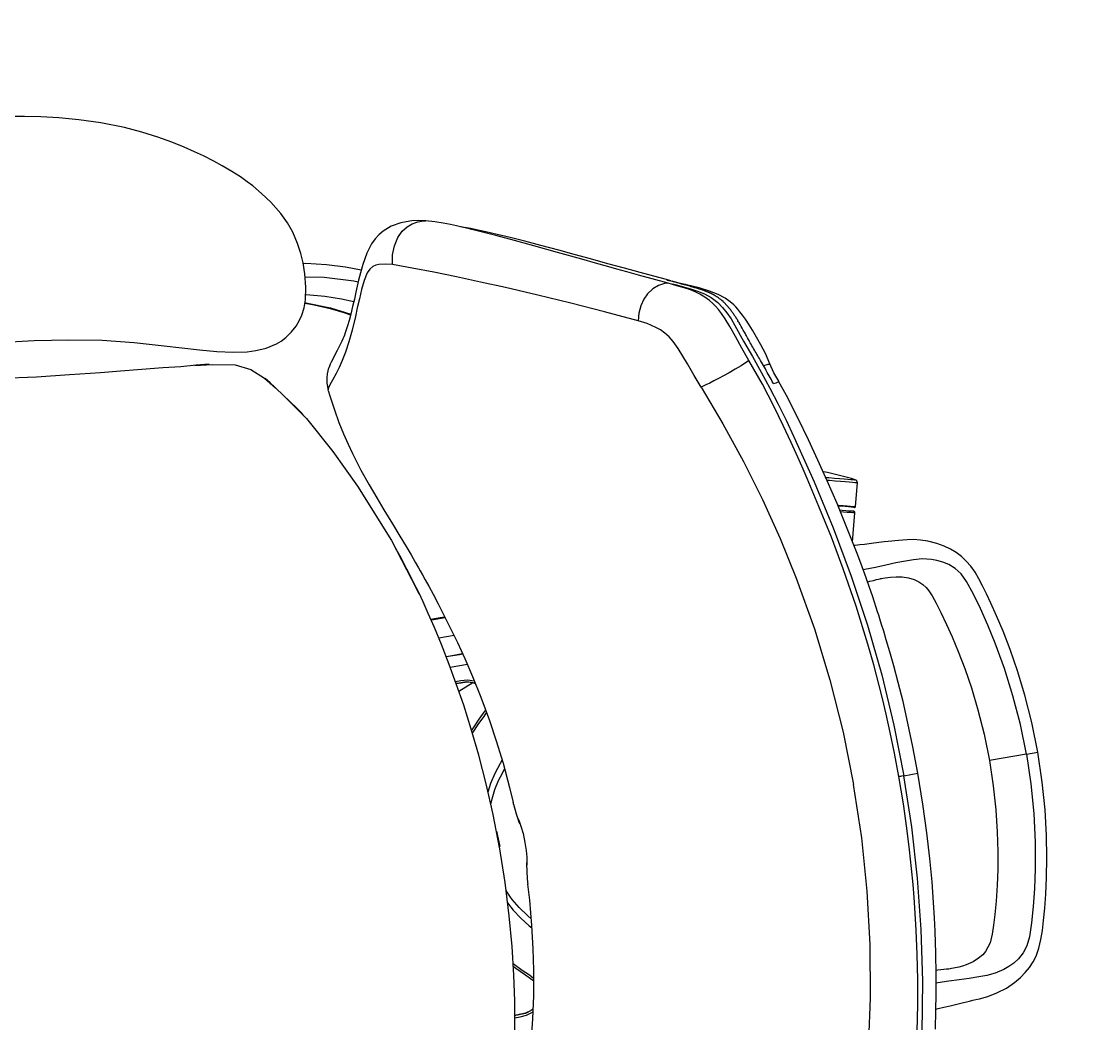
# Model space of a CAD drawing. Header units: millimetres. Extents: x -3 to 87.1, y -29 to 24.
# Drawn here: x 54.4227 to 54.8771, y -4.3255 to -3.896 of the extents above; entities that cross this region are included whole.
import ezdxf

# ---------------------------------------------------------------- set-up
doc = ezdxf.new("R2010")
doc.units = ezdxf.units.MM
doc.layers.add('AR-MOB', color=2, linetype='Continuous')
doc.layers.add('MALHA PARA NUMERAÇÃO DE SALAS', color=1, linetype='Continuous')

# ---------------------------------------------------------------- blocks, each defined once
blk = doc.blocks.new('numeracao de salas anexo2')
at = {"layer": 'MALHA PARA NUMERAÇÃO DE SALAS'}
h = blk.add_hatch(dxfattribs=at)
h.set_pattern_fill('ANSI31', color=256, scale=2.5, style=0)
h.set_pattern_definition([(45, (100.3486495061664, 6.726677707883594), (-0.2209708691207961, 0.2209708691207961), [])])
h.paths.add_polyline_path([(78.92666971454092, -20.55469536343111), (78.0003831398264, -19.71535444252737), (73.43436853010985, -24.75435340897445), (74.36065510482435, -25.5936943298782), (76.21322825425338, -27.27237617168572), (77.89025003698683, -28.79198473119549, -0.02481436682131557), (81.40399398096702, -22.79948621749284), (80.77924286396997, -22.23337720523864)])
h.paths.add_polyline_path([(79.49139841731477, -16.20830818644572), (84.05741302703129, -11.16930921999859), (82.20483987760224, -9.490627378191046), (81.27855330288766, -8.651286457287227), (76.71253869317111, -13.69028542373433)])
h.paths.add_polyline_path([(74.29523684096823, -16.35799075891222), (73.36895026625369, -15.51864983800846), (71.51637711682459, -13.83996799620087), (66.95036250710803, -18.87896696264793), (68.80293565653712, -20.55764880445554), (69.72922223125167, -21.39698972535934)])
h.paths.add_polyline_path([(73.9336789690275, -11.17226266102299), (78.49969357874406, -6.133263694575927), (76.42349952535285, -4.309150003728188), (75.3579181100576, -3.429360612171031), (71.02901863005319, -8.67242773578078), (72.01417880645819, -9.485817927975068)])
h.paths.add_polyline_path([(68.73724831710972, -11.44816915416237), (67.79466409070545, -10.66993147927781), (65.86264545229783, -9.172006384104613), (61.77900694444804, -14.60927560101913), (63.54618584959128, -15.9793978022503), (64.40834883710535, -16.69123627777208)])
h.paths.add_polyline_path([(62.8754827008437, -7.045714477663269), (61.86536301791095, -6.357382623563257), (59.80387625821896, -5.043342774732135), (56.23717163392921, -10.83286936358813), (58.12277244674674, -12.03479539846632), (59.04670876902762, -12.66439881332058)])
h.paths.add_polyline_path([(56.63395849616954, -3.200551422455653), (55.56486747131319, -2.607961106092137), (53.39134185527354, -1.488915974597155), (50.37175434440947, -7.581706079650333), (52.35983486397406, -8.6052743366891), (53.33771109624534, -9.147304877001455)])
h.paths.add_polyline_path([(50.06549446285097, 0.05478014462365977), (48.94647125298707, 0.5466195068774091), (46.67930830143221, 1.461194687493993), (44.232391156517, -4.883298711188047), (46.3061198788301, -5.719842383295344), (47.32966808459011, -6.169718035846103)])
h.paths.add_polyline_path([(43.22567625471894, 2.692732048720238), (42.06619059124548, 3.079658267366742), (39.7245761655567, 3.782023906694807), (39.72280554649976, 3.782496324276376), (37.87097417235559, -2.760463854124239), (40.01286441783942, -3.402922362722297), (41.07342282269769, -3.756836055812972)])
h.paths.add_polyline_path([(36.1723152730021, 4.691020023381935), (34.98508719175361, 4.969100502628837), (32.58596399499993, 5.453938346049654), (31.34152180940607, -1.231221590557528), (33.53342575668681, -1.674143148281569), (34.62191635895212, -1.929076569007101)])
h.paths.add_polyline_path([(28.96660144795165, 6.041900488155076), (27.75459684905384, 6.200808088871149), (25.32398954890435, 6.462769464576585), (24.69910712816963, -0.3084580430660466), (26.92233513545815, -0.5480688873436677), (28.02975177112495, -0.7019111030122929)])
h.paths.add_polyline_path([(21.66587463460254, 6.715647728090293), (20.44439559847668, 6.76250642653758), (18.00000000000004, 6.799999999999951), (18.00000000000002, -4.618527782440651e-14), (20.23583988869445, -0.03429462365630087), (21.35270801839831, -0.08572042579085348)])
h.paths.add_polyline_path([(14.25000000000004, 6.799999999999947), (10.50000000000007, 6.800000000000015), (10.50000000000006, -3.907985046680551e-14), (14.25000000000001, -4.973799150320701e-14)])
h.paths.add_polyline_path([(6.750000000000043, 6.800000000000011), (3.000000000000028, 6.800000000000008), (3.000000000000014, -1.4210854715202e-14), (6.750000000000028, -2.486899575160351e-14)])
h.paths.add_polyline_path([(10.50000000000007, 10.39999999999998), (10.50000000000007, 17.20000000000004), (6.750000000000099, 17.20000000000006), (6.750000000000071, 10.40000000000002)])
h.paths.add_polyline_path([(14.25000000000007, 10.39999999999998), (15.5000000000003, 10.39999999999998), (18.00000000000005, 10.39999999999992), (18.00000000000007, 17.19999999999999), (14.25000000000009, 17.20000000000001)])
h.paths.add_polyline_path([(26.27969207473392, 16.81876447626536), (23.52412635039691, 17.03049553997151), (22.14374475250627, 17.09405472752045), (21.83100929948685, 10.30205059714156), (23.1072111541404, 10.24328832940762), (25.65480965399921, 10.0475369686227)])
h.paths.add_polyline_path([(33.24478617580927, 8.993139844906686), (34.48922826628232, 15.67829927052352), (31.76486794858565, 16.14234054851647), (30.39616782686377, 16.33248024168156), (29.46060799087402, 9.597953430988643), (30.72600999020167, 9.422163903345453)])
h.paths.add_polyline_path([(38.23711499532658, 7.904388350298863), (40.7031871496072, 7.246417434119845), (42.55503798042162, 13.78944635755864), (39.88912438270002, 14.50066495032327), (38.54350934075809, 14.81585539677565), (36.99311469829891, 8.195777043785188)])
h.paths.add_polyline_path([(45.57696346029363, 5.702805842473666), (47.97473502521085, 4.820044133855045), (50.42165217012608, 11.16453753253711), (47.82814415092989, 12.11936142145112), (46.51735797428084, 12.55677738506516), (44.36510454225959, 6.10720928053194)])
h.paths.add_polyline_path([(54.98994700808388, 1.736678786901507), (58.00953451894797, 7.829468891954711), (55.51474331633121, 9.018581737660448), (54.24969951195584, 9.574600891224481), (51.51387313369496, 3.350102710754701), (52.68344193396651, 2.836047266893651)])
h.paths.add_polyline_path([(68.02457172115946, -6.293452092796951), (72.10821022900929, -0.8561828758823786), (69.87317510189757, 0.769421776255566), (68.73125459656241, 1.547567447459688), (64.9024806647463, -4.071116888197658), (65.95821849043355, -4.790534584216545)])
h.paths.add_polyline_path([(76.56056646297485, -24.81811413337557), (77.71100992268771, -24.95102171970062), (77.82118331661505, -23.99736464125443), (76.67073985690219, -23.86445705492938)], flags=24)
h.paths.add_polyline_path([(78.73860438717047, -13.55014089463176), (80.22207095364233, -13.72152172962984), (80.33224434756967, -12.76786465118365), (78.84877778109781, -12.59648381618556)], flags=24)
h.paths.add_polyline_path([(69.31047613104296, -18.50216658766669), (70.76064038683892, -18.66970009779747), (70.87081378076626, -17.71604301935128), (69.4206495249703, -17.54850950922049)], flags=24)
h.paths.add_polyline_path([(73.34039476880889, -8.30828395620113), (74.79055902460485, -8.475817466331913), (74.90073241853219, -7.522160387885719), (73.45056816273623, -7.354626877754935)], flags=24)
h.paths.add_polyline_path([(64.179825565492, -13.72280397600084), (65.59668751061206, -13.88649016126432), (65.7068609045394, -12.93283308281813), (64.28999895941934, -12.76914689755465)], flags=24)
h.paths.add_polyline_path([(58.32886360454864, -9.683133661147775), (59.64581861764101, -9.835277871809343), (59.75599201156835, -8.881620793363147), (58.43903699847598, -8.72947658270158)], flags=24)
h.paths.add_polyline_path([(52.43528355969979, -6.033632001425458), (53.75223857279215, -6.185776212087025), (53.86241196671949, -5.23211913364083), (52.54545695362713, -5.079974922979263)], flags=24)
h.paths.add_polyline_path([(46.22827732830778, -3.039417438517149), (47.37872078802065, -3.172325024842196), (47.48889418194799, -2.218667946396001), (46.33845072223512, -2.085760360070954)], flags=24)
h.paths.add_polyline_path([(39.69335148584618, -0.6436881774911223), (41.14351574164213, -0.8112216876219054), (41.25368913556947, 0.1424353908242893), (39.80352487977352, 0.3099689009550725)], flags=24)
h.paths.add_polyline_path([(32.84523157900482, 0.9863737562915642), (34.26209352412488, 0.8226875710280851), (34.37226691805223, 1.77634464947428), (32.95540497293216, 1.940030834737759)], flags=24)
h.paths.add_polyline_path([(26.09128830302917, 2.326125711757419), (27.54145255882513, 2.158592201626635), (27.65162595275247, 3.11224928007283), (26.20146169695651, 3.279782790203614)], flags=24)
h.paths.add_polyline_path([(19.09325329323724, 2.686027565296177), (20.5434175490332, 2.518494055165394), (20.65359094296054, 3.472151133611588), (19.20342668716458, 3.639684643742371)], flags=24)
h.paths.add_polyline_path([(11.74770718096639, 2.728903730914508), (12.89815064067926, 2.59599614458946), (13.0083240346066, 3.549653223035655), (11.85788057489373, 3.682560809360703)], flags=24)
h.paths.add_polyline_path([(4.097846782924773, 2.746216692817489), (5.548011038720732, 2.578683182686705), (5.658184432648074, 3.5323402611329), (4.208020176852116, 3.699873771263684)], flags=24)
h.paths.add_polyline_path([(7.847846782924899, 12.94621669281742), (9.298011038720858, 12.77868318268664), (9.4081844326482, 13.73234026113284), (7.958020176852241, 13.89987377126362)], flags=24)
h.paths.add_polyline_path([(15.34784678292487, 12.94621669281742), (16.79801103872083, 12.77868318268664), (16.90818443264817, 13.73234026113284), (15.45802017685221, 13.89987377126362)], flags=24)
h.paths.add_polyline_path([(23.0651212490118, 12.52594597150116), (24.54858781548366, 12.35456513650308), (24.658761209411, 13.30822221494927), (23.17529464293914, 13.47960304994736)], flags=24)
h.paths.add_polyline_path([(31.09260835969886, 11.33511293067704), (32.54277261549483, 11.16757942054626), (32.65294600942217, 12.12123649899246), (31.2027817536262, 12.28877000912324)], flags=24)
h.paths.add_polyline_path([(38.74436175848351, 9.676495438418025), (40.16122370360356, 9.512809253154545), (40.27139709753091, 10.46646633160074), (38.85453515241085, 10.63015251686422)], flags=24)
h.paths.add_polyline_path([(46.23567797313665, 7.202304458391386), (47.68584222893261, 7.034770948260602), (47.79601562285995, 7.988428026706798), (46.34585136706399, 8.15596153683758)], flags=24)
h.paths.add_polyline_path([(53.38786730468856, 4.183582111311026), (54.70482231778092, 4.031437900649459), (54.81499571170826, 4.985094979095654), (53.4980406986159, 5.137239189757221)], flags=24)
h.paths.add_polyline_path([(67.16422640995721, -3.638637872705983), (68.48118142304956, -3.79078208336755), (68.59135481697692, -2.837125004921355), (67.27439980388455, -2.684980794259788)], flags=24)
blk = doc.blocks.new('A$C009E3A51')
blk.add_blockref('numeracao de salas anexo2', (-3.156529730999863, 0.0082885020439676))
blk = doc.blocks.new('CAD-GIR-TELA')
at = {"color": 0, "linetype": 'Continuous'}
for p, q in [((0.001791701836054926, 0.4293157944562154), (0.001791701836054926, 0.4342533092258236)), ((0.001791701836054926, 0.4293157944562154), (0.001791701836054926, 0.4132562680101728)), ((0.001791522077837726, 0.375997456456389), (0.0017915220780651, 0.3821101148550952)), ((-0.1154032436404577, 0.3756254227564568), (-0.1252364881761423, 0.3782101589799822)), ((-0.1127301021231233, 0.3749121335754353), (-0.1127300341793216, 0.3749123826983123)), ((-0.1007534513430528, 0.3717639679557578), (-0.1127301021231233, 0.3749121335754353)), ((-0.1007528738202836, 0.3717640811901219), (-0.1127300341793216, 0.3749123826983123)), ((-0.1964169620066514, 0.3420543808038019), (-0.1973052612461288, 0.3417538458766103)), ((-0.2250081719705577, 0.3128778524605877), (-0.2243248003919689, 0.3145944798625351)), ((-0.2243248003919689, 0.3145944798625351), (-0.2241398140108686, 0.3150591879234526)), ((-0.224890947496533, 0.3131293777737483), (-0.2250081493173184, 0.3128778524605877)), ((0.01881182321403685, 0.2092578268939178), (0.01954467152086181, 0.209238100750099)), ((-0.0776581464103856, 0.2001176018434307), (-0.07765811243803, 0.1926032095939263)), ((-0.06958580551849991, 0.201015764170279), (-0.06697453750621207, 0.1945635488559674)), ((-0.005117125702781777, 0.1999758272718282), (0.001583335953228016, 0.2002067205316962)), ((-0.09085921655787388, 0.1966699657459685), (-0.09085921655787388, 0.1900465565022387))]:
    blk.add_line(p, q, dxfattribs=at)
at = {"color": 0, "linetype": 'Continuous', "flags": 128}
for points in [[(0.001791701835827553, 0.4342966569070086), (-0.01117044715874727, 0.4339364679544815), (-0.02315869779476998, 0.4330111736940125), (-0.03398018941538794, 0.4317192132375567), (-0.04353123091436828, 0.430217625705609), (-0.05178107311871827, 0.4286276668685787), (-0.05876392394679897, 0.4270430528813449), (-0.06460137604585725, 0.4255471725577991), (-0.06888151879297766, 0.4243584403079694), (-0.07248001686298267, 0.4233051412579698), (-0.07570661143813595, 0.4222916568696746), (-0.07878134190059427, 0.4211668817001737), (-0.08160779698960141, 0.4198552630437007), (-0.08414330279788373, 0.4183375503616844), (-0.08639482914509244, 0.4166346701049406), (-0.0884507756588846, 0.4146975673847919), (-0.09031896144279017, 0.4125324476526657), (-0.09206111846151543, 0.410102893426938), (-0.09374199646913439, 0.407253813290481), (-0.09542636788864911, 0.4035329780467691), (-0.09640920429342259, 0.4005704329401851), (-0.09711525187708503, 0.3976280896008575), (-0.09755845029803822, 0.3949361844565829), (-0.0979230442210337, 0.3913211592407606), (-0.09802883727775225, 0.3897287091635917), (-0.09810785509057496, 0.3883622830717286), (-0.0982026243771088, 0.3867902612155376), (-0.09830443142959666, 0.3851560940643139), (-0.09844252009293086, 0.3827558459611282), (-0.09861396314431659, 0.3795859838555771), (-0.0987839510851245, 0.376602648170774), (-0.09891082914805338, 0.3745541187968229), (-0.09903460446162171, 0.3725824783368807), (-0.09906348593517578, 0.372101260085401)], [(0.1026444351657574, 0.3721292526365687), (0.1025855624795895, 0.3731032168070669), (0.1024286479280363, 0.3756023221021678), (0.1022669546989619, 0.3783205438535333), (0.1021048991124189, 0.3813069822722355), (0.1019742558780763, 0.3836762030337013), (0.1018607229796089, 0.3856041560775338), (0.1017761791370049, 0.3869420460669062), (0.1016912615884848, 0.3883622830726381), (0.1016122437911235, 0.3897287091635917), (0.1015064450671161, 0.3913211592407606), (0.1011418511441207, 0.3949361844565829), (0.1003847273409519, 0.3990667618327279), (0.09900977440179304, 0.4035329780467691), (0.0973253973154442, 0.4072538132900263), (0.09564451930759788, 0.410102893426938), (0.09390236794047269, 0.4125324476531205), (0.09203418215679449, 0.4146975673843372), (0.08997823565846375, 0.4166346701049406), (0.0877267036437388, 0.4183375503616844), (0.08464902898867877, 0.4201346903259946), (0.08115924553089826, 0.4216351001746261), (0.07736645854492963, 0.4229083989353057), (0.07323654928904944, 0.4241365381835749), (0.06818478255922855, 0.4255471725577991), (0.06234732763437023, 0.4270430528817997), (0.05536447679082812, 0.4286276668681239), (0.04711463460193954, 0.4302176257060637), (0.03756359166686707, 0.4317192132380114), (0.02674210077225325, 0.4330111736940125), (0.01475385154049036, 0.4339364679544815), (0.001791700430885612, 0.4342966569065538)], [(0.001791701836054926, 0.4293157944562154), (-0.01110542136689219, 0.4289560131519465), (-0.0237780846834994, 0.4279496854314857), (-0.03594583955668895, 0.4264062902589103), (-0.04732823602557801, 0.4244352159876144), (-0.05553947806583892, 0.4226585495503059), (-0.06301005269415327, 0.4207639339092566), (-0.06971529372299301, 0.4188574055606296), (-0.07554551838506995, 0.4169279124766945), (-0.07911330049773824, 0.415174799632041), (-0.08186795673373126, 0.413075629990999), (-0.08393746921410639, 0.4107567324144838), (-0.08545920187248157, 0.4083540383621767), (-0.08657049033740805, 0.4060036604746529), (-0.08738699072364398, 0.4038043880300393), (-0.08833769571424455, 0.3998074320693377), (-0.08865971762838853, 0.3961640972361238), (-0.08868587572601427, 0.3926585056942713), (-0.08859195007016751, 0.3884400099664163), (-0.08842700123341274, 0.3841152512577537), (-0.08824606878511077, 0.3796019278424865), (-0.08808455675011828, 0.3748980693485464), (-0.08806729354000709, 0.3741758796286376)], [(0.001791700430658238, 0.4293157944562154), (0.01468882434392071, 0.4289560131514918), (0.02736148695021257, 0.427949685431031), (0.03952924182362949, 0.4264062902589103), (0.05091163971314927, 0.4244352159880691), (0.05912287891169399, 0.4226585495503059), (0.06659345354069046, 0.4207639339092566), (0.07329870023636431, 0.4188574055606296), (0.07912891923137977, 0.4169279124771492), (0.08269670701088216, 0.415174799632041), (0.08545135757958633, 0.413075629990999), (0.08752087006018883, 0.4107567324140291), (0.08904260271856401, 0.4083540383621767), (0.09015389118371786, 0.4060036604746529), (0.09097039723656053, 0.4038043880300393), (0.09192110221192706, 0.3998074320693377), (0.09224311847469835, 0.396164097235669), (0.09226927657186934, 0.3926585056942713), (0.09217535656785003, 0.3884400099664163), (0.09201040207904043, 0.3841152512577537), (0.09182946963142058, 0.3796019278429412), (0.09166795759574597, 0.3748980693485464), (0.09165065476236123, 0.3741739545621385)], [(-0.08272965060382376, 0.3750879023355083), (-0.08280583745749936, 0.3761896900859938), (-0.08291036790092221, 0.3776685619886848), (-0.08301438876537759, 0.3790535365255892), (-0.08308976596003959, 0.3799258351837125), (-0.08313337976483126, 0.3806071684616654), (-0.08314530377583651, 0.3809984300614815), (-0.08314946529162626, 0.381302045069333), (-0.08315041649007071, 0.3819098186359042), (-0.0831415499076229, 0.3827854238593318), (-0.08304917562668379, 0.3850899627959734), (-0.08277020131367863, 0.3875878677699802), (-0.08222730772149589, 0.3901240926397804), (-0.08137812670383937, 0.3926414293296148), (-0.08027982103089926, 0.3949174774702442), (-0.07896777207292871, 0.3967787104029412), (-0.07757208516500214, 0.3981865817781909), (-0.07595933707239055, 0.3993943380960445), (-0.07432600790048127, 0.4003309562071991), (-0.07193972210848187, 0.4013722066765695), (-0.06861733342134357, 0.4025043196916158), (-0.06427575313728084, 0.4037980466737281), (-0.05884321918688329, 0.4053110486524929), (-0.05321380599048098, 0.4067412506460641), (-0.04659683435215811, 0.4082215493399417), (-0.03893359861899626, 0.4096693259421045), (-0.03021065453663141, 0.4110050870485793), (-0.02045527418817983, 0.4121296810399144), (-0.009743225801230437, 0.412919270293969), (0.001791701836054926, 0.4132214811493213)], [(0.001791700430658238, 0.4132214811493213), (0.0127722545864799, 0.4129470363759538), (0.0230149609703858, 0.4122252996103271), (0.03240119660767959, 0.4111889863434044), (0.04086055830498481, 0.4099473943470002), (0.04836339456824135, 0.4085890761525661), (0.05491392353883384, 0.4071848737003165), (0.06157615093820823, 0.4055359402609611), (0.06704597714974625, 0.4040310914697329), (0.07145521742359051, 0.402733152014207), (0.07526911205445685, 0.4014668740483103), (0.07868838757667618, 0.399912290897646), (0.08197866182058533, 0.3974094487361981), (0.08320783153044431, 0.3959340872456778), (0.08438731221826856, 0.3939364698671852), (0.0854554454999743, 0.3912992815762664), (0.08625598492835707, 0.3881632551328948), (0.08650492838933133, 0.3864825243158521), (0.08664210549272866, 0.3849495470858528), (0.08672792893435144, 0.3825185434011473), (0.08673383998961981, 0.3816878259299301), (0.08673015973249676, 0.381098261104853), (0.08671481592114105, 0.3805726533760208), (0.08668232780200924, 0.3801466955119395), (0.08663287655303975, 0.3795975341904523), (0.08654324830126825, 0.3783929938254005), (0.08645094761550354, 0.3770848176222898), (0.08636005108314748, 0.375770368006215), (0.08631312506076938, 0.3750868605397955)], [(0.0017915220780651, 0.3821131496456474), (-0.009678301941221434, 0.3819841936738158), (-0.02012150130417467, 0.3816419416880308), (-0.02953577160246823, 0.3811493090038311), (-0.03792163728553533, 0.3805630960509916), (-0.04527850914087139, 0.3799348489724252), (-0.05160732848412408, 0.3793093649092043), (-0.05691024685165758, 0.3787248052312862), (-0.06071089540660068, 0.3782719192499826), (-0.06373011353184665, 0.3778919815003974), (-0.06623822128221946, 0.3775627519462432), (-0.06777632256148536, 0.3773547555083496), (-0.06935032610840608, 0.3771371111483859), (-0.07132261201968504, 0.3768575479934952), (-0.07369274435654916, 0.3765115365035854), (-0.07646015124873884, 0.3760936638677777), (-0.08023061891981342, 0.3755004754111724), (-0.08454989688948444, 0.3747873674083166), (-0.08941555051319483, 0.3739414986234806), (-0.09469449627499671, 0.3729732869674081), (-0.1067777950618165, 0.3705615564886102), (-0.118019573410038, 0.368081158179848), (-0.1283622212461069, 0.3656328516767644), (-0.1378260931815021, 0.3632577651665088), (-0.1470587548049025, 0.3607984518639569), (-0.1568713559538537, 0.3580369277219688), (-0.1673986278144639, 0.3548011155262429), (-0.1740321379331817, 0.3525550076401487)], [(0.1110166541980107, 0.3704229072886847), (0.1032820357527271, 0.3720073400963884), (0.09634817188521083, 0.373333204159735), (0.09021497201456441, 0.3744309153235008), (0.08488841512507861, 0.3753263599264756), (0.08209777737351942, 0.3757738330973552), (0.07876068467498953, 0.3762891814249087), (0.07463783018579306, 0.3768959584872391), (0.06972680755097826, 0.3775753440613698), (0.06402383464273953, 0.3783049622388717), (0.05752567281001575, 0.3790586096165498), (0.04867535526045685, 0.3799519253370818), (0.03867526514227393, 0.3807763014519878), (0.02752663111073161, 0.3814629795970177), (0.01523121683499085, 0.3819360899683488), (0.0017915220780651, 0.3821131496456474)], [(-0.1299292379706003, 0.3652998626025692), (-0.1296066328666257, 0.3665271638865306), (-0.1289824284024235, 0.3689018653876701), (-0.1284218073276406, 0.3710346442067021), (-0.1279315866356683, 0.372899591368423), (-0.1275177113082009, 0.3744741044793045), (-0.1271852091597339, 0.3757390688892883), (-0.1269381114866519, 0.3766790841473266), (-0.1267794190757741, 0.3772827811276329), (-0.1267110683277224, 0.3775428446228943), (-0.1267082147157907, 0.3775536928656038)], [(-0.1252364881761423, 0.3782101589799822), (-0.1252478799699475, 0.378166811299252), (-0.1253388331122096, 0.3778207997938807), (-0.1255196862819048, 0.3771327854401534), (-0.1257882992933901, 0.3761108761045762), (-0.1261415467288316, 0.3747670524226123), (-0.1265752614201574, 0.3731170318965269), (-0.1270843703080118, 0.371180200951585), (-0.1276629170147316, 0.3689792525628945), (-0.1283040959274331, 0.3665400051240795), (-0.1285341851958037, 0.3656646716913201)], [(-0.2230371203374943, 0.3149997377299769), (-0.2222625918004724, 0.3166616030039222), (-0.2209349385591395, 0.3194749224276165), (-0.2195684218861516, 0.322279318674191), (-0.2180971822724587, 0.3250891050624887), (-0.2164507400725597, 0.3277788360187515), (-0.2143613995469877, 0.3303761870106428), (-0.2117154692421082, 0.3327701617017738), (-0.209369779435292, 0.3343835835503342), (-0.2067169642232329, 0.3358361841219448), (-0.2038163945521774, 0.337127601042539), (-0.2007795536858339, 0.3382759751111735), (-0.1935930207939691, 0.3407187329312364), (-0.1863543982231022, 0.343322719707885), (-0.1791210525434508, 0.3459151108586411), (-0.1717943304263372, 0.3483622850003485), (-0.1644168208515566, 0.3506534844391354), (-0.1569600443415311, 0.3528137802018136), (-0.1494419491816643, 0.3548670203103939), (-0.1288834466420212, 0.359998104933311), (-0.1080827496291477, 0.3646012491290094), (-0.08633711715674508, 0.368643726958453), (-0.06444076991874681, 0.3718410833553207), (-0.04242873259477165, 0.3741453278785229), (-0.02033845065966489, 0.3755344922515178), (0.001791522077837726, 0.375997456456389)], [(0.001793067785456515, 0.3738249309349158), (-0.008440534938017663, 0.3737308297527306), (-0.0175429400972007, 0.373479712102835), (-0.02551266534260321, 0.3731309375830278), (-0.03235018520035737, 0.372734421729092), (-0.03805730263820806, 0.3723341916461322), (-0.0426912023992827, 0.3719629959109625), (-0.04721888162907817, 0.3715604331137001), (-0.05179856563950125, 0.3711132543558051), (-0.05642964292019315, 0.3706202593152739), (-0.07326366677239093, 0.3684852157261957), (-0.09008352165596989, 0.3658244285365981), (-0.1042830947374114, 0.3631783396899664), (-0.1182023629644391, 0.3602526197460065), (-0.1308435141288555, 0.3573433420328911), (-0.1351482635989214, 0.3563067343375224), (-0.1405913542050712, 0.3549627747679551), (-0.1472114908547155, 0.3532699727493309), (-0.1549940544807669, 0.3511780050816924), (-0.1639153329194869, 0.3486153050475878), (-0.1739364061288597, 0.3454604810203818), (-0.1850353850800275, 0.3415523946114263)], [(-0.1173137126718302, 0.3683574147844411), (-0.1172511370909888, 0.3685954420589042), (-0.1167420282035891, 0.3705322730197622), (-0.116308302193147, 0.3721822935458476), (-0.1159550660763671, 0.3735261172273567), (-0.1156864417459929, 0.3745480265633887), (-0.115505599895414, 0.3752360409166613), (-0.1154146467531518, 0.3755820750602652), (-0.1154032436404577, 0.3756254227564568)], [(-0.1151280288470389, 0.3751539203694847), (-0.115154232219993, 0.3750542252137166), (-0.1152703243169526, 0.3746125725006095), (-0.1154777998572172, 0.3738232549912937), (-0.1157741676004207, 0.372695807403943), (-0.1161558039314059, 0.371243931562276), (-0.116618077362773, 0.3694852700355113), (-0.1168898723713028, 0.3684512894824366)], [(-0.1151264321815688, 0.3688327672721243), (-0.1148993210786102, 0.3696967995083469), (-0.1144824902382879, 0.3712825458874249), (-0.11414790449885, 0.3725554143320551), (-0.1138996291422245, 0.3734999138391686), (-0.113740698927586, 0.3741045393808236), (-0.113673038936895, 0.3743619530955584)], [(-0.1127301021231233, 0.3749121335754353), (-0.1127995173051204, 0.3746480614381653), (-0.1129625693959042, 0.3740277636848077), (-0.1132172653874477, 0.3730587820241453), (-0.1135605251968173, 0.3717529385344278), (-0.1139881589888319, 0.3701260639377324), (-0.1142945823021364, 0.3689603417446961)], [(-0.1127301021231233, 0.3749121335754353), (-0.112879554275878, 0.3749360948318099), (-0.1130307955754688, 0.374930432898509), (-0.113178028248285, 0.3748953742770027), (-0.1133155790280398, 0.3748323004365375), (-0.1134381823405874, 0.374743589411537), (-0.1135411047841899, 0.374632661002579), (-0.1136204170254587, 0.3745037956118722), (-0.113673038936895, 0.3743619530955584)], [(0.001791522077837726, 0.375997456456389), (0.001791240388683946, 0.3749341018365158), (0.001790936062207038, 0.3745470527114776), (0.001790573704965936, 0.3742454533507953), (0.001790188694940298, 0.3740210373189257), (0.001789820670865083, 0.3738656061832444), (0.001789655057791606, 0.3738237532515996)], [(0.1886184292359303, 0.3415523946114263), (0.1789810193238281, 0.3449714493158353), (0.1703459511436449, 0.3477503442504712), (0.1627264509277211, 0.3500099275215689), (0.1561483030970976, 0.351843462331999), (0.1506331815010071, 0.3533115086147518), (0.1461412488240512, 0.3544666317025076), (0.1417420131617746, 0.355567966498711), (0.1372808700384667, 0.3566582265816578), (0.1327587819557721, 0.3577389293404849), (0.1162225554942324, 0.3614590851461799), (0.09952847458612268, 0.3647752513793421), (0.08885501184840905, 0.3666384773064237), (0.07814780406056343, 0.3682978513406852), (0.0678511366991188, 0.3696924964524442), (0.05830184331898636, 0.3708070122211211), (0.05389203685604116, 0.3712629556303), (0.04830131158064432, 0.3717874762578504), (0.04147593017341933, 0.3723464214044725), (0.03341339007761235, 0.372890917298264), (0.02411159354051051, 0.3733631444142702), (0.01356960635052928, 0.3736989644471578), (0.001789976370218938, 0.3738249309353705)], [(0.2266197681494759, 0.3149995112453325), (0.2258456246224796, 0.316661603004377), (0.2216802150944659, 0.3250891050624887), (0.2200337955475788, 0.327778836017842), (0.2179444550222343, 0.330376187010188), (0.2152985020641154, 0.3327701617017738), (0.2129528122570719, 0.3343835835503342), (0.2103000196982521, 0.3358361841214901), (0.2073994386928462, 0.337127601042539), (0.2043625865078411, 0.3382759751111735), (0.1979578860573383, 0.3404518751258365), (0.1914487117892349, 0.3427652013829174), (0.1785389362946717, 0.3473289838707387), (0.1654042125660453, 0.3514218981204067), (0.1475934643694927, 0.356282501305941), (0.1296432176898179, 0.3606596214854108), (0.1116657937855052, 0.3646012491285546), (0.08992015563057976, 0.368643726958453), (0.06802381405918823, 0.3718410833557755), (0.04601177673589518, 0.3741453278789777), (0.02392149444563074, 0.3755344922519726), (0.001791522077837726, 0.375997456456389)], [(-0.1819499309438015, 0.3501411482639014), (-0.1866185835942815, 0.3491311516204405), (-0.1907072853703085, 0.3478029322059228), (-0.1943012029273632, 0.3465375827854587), (-0.1974262452399671, 0.3453613747064992), (-0.2000695823896876, 0.3442893686706157), (-0.2026862745162816, 0.3431365782967077), (-0.2045784328900027, 0.3422259370895517), (-0.206131906300925, 0.3414183882014186), (-0.2074572041592546, 0.3406645596451199), (-0.2085603734242341, 0.3399743484646933), (-0.2095778891077771, 0.3392757349906788), (-0.2111211484077558, 0.3380696546014406), (-0.2130748292322551, 0.3361989096192701), (-0.2151491996382902, 0.3335727280959873), (-0.2171696458954102, 0.33016033182912), (-0.2192855748187412, 0.3259928840161592), (-0.2216048574057368, 0.3208976959781467)], [(-0.1817841271567886, 0.3473010819011506), (-0.1818852491185226, 0.348543421263912), (-0.1819431026619895, 0.349331108120623), (-0.1819683435173829, 0.3497894522038223), (-0.1819713556699298, 0.3500407963224461), (-0.1819417664530647, 0.3500625834053608)], [(-0.1740446281326058, 0.3525985138621763), (-0.1779689416082419, 0.351163352012918), (-0.1819499422629178, 0.3501411709171407)], [(-0.177292613477448, 0.3194041710371494), (-0.1601585218120363, 0.3258944344725023), (-0.1428227071214678, 0.3317754069530565), (-0.1252393644410859, 0.3369029358882472), (-0.1074780504923183, 0.3414216721134835), (-0.08955182169324871, 0.3453024227424066), (-0.06693295068293992, 0.3491766508368528), (-0.04412830911155652, 0.3519391261920646), (-0.02119832457606208, 0.3535873802088645), (0.0017915220780651, 0.3541324423067636)], [(-0.1734273651852618, 0.3501818235272367), (-0.1744238411527022, 0.3498504197996226), (-0.1754193319495698, 0.3495158453788463)], [(-0.1734273651852618, 0.3501818235272367), (-0.1735405810168231, 0.3513684722011021), (-0.1736705561477265, 0.3520411993531525), (-0.1738024110372862, 0.3524080014367428), (-0.1739416603829795, 0.3525883223896926), (-0.1740386944397869, 0.3525745525907951)], [(0.1808756576178894, 0.3194041710376041), (0.1637415659529324, 0.3258944344720476), (0.1464057512621366, 0.3317754069530565), (0.1288224085815273, 0.3369029358882472), (0.1110610889811596, 0.3414216721139383), (0.09313487150120636, 0.3453024227424066), (0.07051599482406345, 0.3491766508368528), (0.04771135042642527, 0.3519391261925193), (0.02478136800687025, 0.3535873802088645), (0.0017915220780651, 0.3541324423067636)], [(-0.1863028067725736, 0.3456509934312635), (-0.1869871635226446, 0.3453977921899423), (-0.1876564369019889, 0.3451508190705681)], [(-0.1849631276209038, 0.3461460041194186), (-0.1856332276454395, 0.3458987139338205), (-0.1863028067725736, 0.3456509934312635)], [(-0.1833765545961796, 0.3467264872110718), (-0.1841717038821571, 0.3464365061140597), (-0.1849631276209038, 0.3461460041194186)], [(-0.1817841271567886, 0.3473010819011506), (-0.1825815298941507, 0.3470144073698975), (-0.1833765545961796, 0.3467264872110718)], [(-0.1801934096176865, 0.3478665042762259), (-0.1809892836336076, 0.3475846537130565), (-0.1817841271567886, 0.3473010819011506)], [(-0.1786076972255159, 0.3484221202043045), (-0.1794003779102695, 0.3481453200643045), (-0.1801934096176865, 0.3478665042762259)], [(-0.1754193319495698, 0.3495158453788463), (-0.1770146809446942, 0.3489726177499506), (-0.1786077085446323, 0.3484221428575438)], [(-0.1850353737609112, 0.3415523946109715), (-0.1906976261302589, 0.3394866529843057), (-0.1960785035128083, 0.3376455311909012), (-0.2006678099503461, 0.3360761364615428), (-0.2042902409561975, 0.3346753991163496), (-0.2068870937189331, 0.3334843114994328), (-0.2087750735906866, 0.3324710309429975), (-0.2103828335225444, 0.3314824137187316), (-0.2117380716360913, 0.3305378236150318), (-0.2132006824856489, 0.3293785560126707), (-0.2149570792435043, 0.327737571913076), (-0.2166637190041456, 0.3257895982965238), (-0.2179765606510955, 0.3239701503516699), (-0.2191199748631334, 0.3221173423507935), (-0.2204314802854697, 0.3197095525702025), (-0.2219095142093011, 0.3167298178645979), (-0.2235668499588428, 0.313223773368918)], [(-0.1990617146284421, 0.3411548822527948), (-0.1999324845644423, 0.3408516749082082), (-0.2007951692723964, 0.3405443683241174)], [(-0.1973052612461288, 0.3417538458766103), (-0.1981869587027631, 0.3414546018680085), (-0.1990617146284421, 0.3411548822527948)], [(-0.1955363516362922, 0.3423532624397012), (-0.1959763850456966, 0.3422036744150319), (-0.1964169620066514, 0.3420543808038019)], [(-0.1938201998409568, 0.3429419893004706), (-0.1946815256867467, 0.3426455083072142), (-0.1955363516362922, 0.3423532624397012)], [(-0.1929838657276832, 0.3432324459890879), (-0.1934018629171987, 0.3430869118974442), (-0.1938201998409568, 0.3429419893004706)], [(-0.1916518188497776, 0.3437021818504036), (-0.1923163815110911, 0.3434667137594261), (-0.1929838657276832, 0.3432324459890879)], [(-0.1903267927511934, 0.3441771719813005), (-0.1909905740733393, 0.3439384199618871), (-0.1916518188497776, 0.3437021818504036)], [(-0.1889843845565338, 0.3446640974411821), (-0.1896539523488627, 0.3444205667597089), (-0.1903267927511934, 0.3441771719813005)], [(-0.1876564369019889, 0.3451508190705681), (-0.1883153829364801, 0.3449086925566007), (-0.1889843845565338, 0.3446640974411821)], [(-0.1850342074114906, 0.3415491786422535), (-0.1850330637000752, 0.3415516245904655), (-0.1848507157808399, 0.3413302433646095), (-0.1845736438651784, 0.3407945347748864), (-0.184020836258469, 0.3395242255141966), (-0.1833587648363846, 0.3378621564083915), (-0.1822970635078036, 0.3350485199030118), (-0.1812956843091342, 0.332285319832863), (-0.1803933661333303, 0.3296970279052402), (-0.1796060529529768, 0.3273397877792377), (-0.1789473334033573, 0.325262450527589), (-0.1783873351416787, 0.3233807893584526), (-0.1778586473317318, 0.3214957083882837), (-0.177292613477448, 0.3194041710371494)], [(-0.2082768016275622, 0.3373011729759128), (-0.2098120662806195, 0.3363922076973722), (-0.2112313067968898, 0.3354239507652892)], [(-0.2076354188832283, 0.3376467315279115), (-0.2079581938467072, 0.3374751525734609), (-0.2082768016275622, 0.3373011729759128)], [(-0.2069774353660705, 0.3379823477289392), (-0.2073091561749152, 0.3378154795082082), (-0.2076354188832283, 0.3376467315279115)], [(-0.20628233228922, 0.3383180318737686), (-0.2066320580086085, 0.3381512995415505), (-0.2069774353660705, 0.3379823477289392)], [(-0.2055808425657233, 0.3386414183169109), (-0.2059317233156435, 0.3384813444063184), (-0.20628233228922, 0.3383180318737686)], [(-0.2049114672549877, 0.3389381031424819), (-0.2052465172675966, 0.3387910743008433), (-0.2055808425657233, 0.3386414183169109)], [(-0.2042324440374159, 0.3392263403675315), (-0.2045746620513, 0.3390827313260161), (-0.2049114672549877, 0.3389381031424819)], [(-0.2038172664881586, 0.3393962433779052), (-0.2040258857400659, 0.3393114277605491), (-0.2042324440374159, 0.3392263403675315)], [(-0.2033981708630108, 0.3395637457310841), (-0.203608081032371, 0.3394803116284493), (-0.2038172664881586, 0.3393962433779052)], [(-0.2029699255911055, 0.3397315425131637), (-0.203184002928765, 0.3396480631045051), (-0.2033981708630108, 0.3395637457310841)], [(-0.20254443200065, 0.3398954212498211), (-0.2027569693127589, 0.33981388954453), (-0.2029699255911055, 0.3397315425131637)], [(-0.201668849430007, 0.3402247866920334), (-0.2021082939979806, 0.3400607267767555), (-0.2025444999444517, 0.339895647719004)], [(-0.2007952372164254, 0.3405445495022832), (-0.2012330624654624, 0.3403856306226771), (-0.2016689739987214, 0.340225081105018)], [(-0.2151410691192268, 0.3317747728206086), (-0.2152470829935282, 0.3316456356542403), (-0.2153511264953067, 0.3315165890853677)], [(-0.2149295396459365, 0.3320255054604786), (-0.215036617953956, 0.3318996975131085), (-0.2151410691192268, 0.3317747728206086)], [(-0.2147093813939591, 0.3322773931299707), (-0.2148205362875615, 0.3321513360610879), (-0.2149295396459365, 0.3320255054604786)], [(-0.2142145292307305, 0.3328134867451809), (-0.2144658507124859, 0.332546085404374), (-0.2147093813939591, 0.3322773931299707)], [(-0.2136937001798742, 0.3333397286069157), (-0.2139572287665032, 0.3330779212396919), (-0.2142145292307305, 0.3328134867451809)], [(-0.2127644652207437, 0.3341978498024218), (-0.2132403838970731, 0.3337703971892552), (-0.2136938134140109, 0.3333397512592455)], [(-0.2117656112332043, 0.3350204367702645), (-0.2122750032153817, 0.3346128688267527), (-0.2127644652207437, 0.3341978498024218)], [(-0.2112313067968898, 0.3354239507652892), (-0.2115011087951189, 0.3352231562853376), (-0.2117656565237667, 0.3350204594075876)], [(-0.2180014278151248, 0.3274450995618281), (-0.2181409376169086, 0.3271892259026572), (-0.2182789073785898, 0.3269329898716933)], [(-0.2177155006509111, 0.3279580245784928), (-0.2178600835441102, 0.3277006788075596), (-0.2180014278151248, 0.3274450995618281)], [(-0.2175546793730518, 0.3282392183714364), (-0.2176357581242883, 0.3280981685284132), (-0.2177155006509111, 0.3279580245784928)], [(-0.2173887170449689, 0.3285233110659647), (-0.2174724908825283, 0.3283807211828389), (-0.2175546793730518, 0.3282392183714364)], [(-0.2172101173268857, 0.3288220115232434), (-0.2172998248413478, 0.3286728085090544), (-0.2173887170449689, 0.3285233110659647)], [(-0.217033193521047, 0.3291122870491563), (-0.2171210212911774, 0.3289688365489383), (-0.2172101173268857, 0.3288220115232434)], [(-0.2168822013279623, 0.3293557950773902), (-0.2169573010955901, 0.3292352187472716), (-0.217033193521047, 0.3291122870491563)], [(-0.2167308467783187, 0.329594660316161), (-0.2168071468670405, 0.3294749672554644), (-0.2168822013279623, 0.3293557950773902)], [(-0.2165630726497056, 0.3298525496384173), (-0.2166480694611437, 0.3297227783400558), (-0.2167308467783187, 0.329594660316161)], [(-0.2163883456701114, 0.3301138134547728), (-0.2164765131597051, 0.3299829097786642), (-0.2165630726497056, 0.3298525496384173)], [(-0.2161909483527324, 0.3304001029755455), (-0.2162905982181655, 0.3302567883629308), (-0.2163883456701114, 0.3301138134547728)], [(-0.2159851713940952, 0.3306877287213865), (-0.2160893734369438, 0.3305434628946387), (-0.2161909483527324, 0.3304001029755455)], [(-0.2157728945383042, 0.330973452053513), (-0.2158799275555339, 0.3308306130325036), (-0.2159851713940952, 0.3306877287213865)], [(-0.2155587605766414, 0.3312528793208003), (-0.215665612399107, 0.3311144112985858), (-0.2157728945383042, 0.330973452053513)], [(-0.2153511264953067, 0.3315165890853677), (-0.2154547850027484, 0.3313859118788969), (-0.2155587605766414, 0.3312528793208003)], [(-0.2204220814862765, 0.3226700593609166), (-0.220682439409984, 0.3221259711144739), (-0.2209360936051326, 0.3215918705095646)], [(-0.2199218165435468, 0.3237020242813742), (-0.220175629264304, 0.3231807196079899), (-0.2204220814862765, 0.3226700593609166)], [(-0.2194045884559728, 0.3247488687243276), (-0.2196642669409812, 0.3242260013726082), (-0.2199218165435468, 0.3237020242813742)], [(-0.2188431973761453, 0.3258571790092901), (-0.2191240967551948, 0.3253068173667089), (-0.2194045884559728, 0.3247488687243276)], [(-0.2182789073785898, 0.3269329898716933), (-0.2185621394712598, 0.3263983230622216), (-0.2188431973761453, 0.3258571790092901)], [(-0.2216048574057368, 0.3208976733412783), (-0.22284939359497, 0.3179746031764807), (-0.2241569809568773, 0.3150658689996817)], [(-0.2225474545155066, 0.3181645946883691), (-0.2227887657179508, 0.3176474345600582), (-0.2230256606151215, 0.317138608782443)], [(-0.2219939674698708, 0.3193456720268841), (-0.2222724209007083, 0.3187522344628633), (-0.2225474545155066, 0.3181645946883691)], [(-0.2215701837947108, 0.3208863947811551), (-0.2217812376604797, 0.320469994242103), (-0.2219939674698708, 0.3193456720268841)], [(-0.2214467085459546, 0.3205093332967408), (-0.2217176429371648, 0.3199335609238005), (-0.2219939674698708, 0.3193456720268841)], [(-0.2209360936051326, 0.3215918705095646), (-0.2211894080808179, 0.3210556410222125), (-0.2214467085459546, 0.3205093332967408)], [(-0.177292613477448, 0.3194041710371494), (-0.1826834558480641, 0.317352991867665), (-0.188107431789831, 0.3153636862020903), (-0.1917195920752874, 0.3140406984039146), (-0.1952639225103212, 0.3126314908199674), (-0.1986008679871247, 0.3110253162358276), (-0.2008519810199232, 0.3096489025178926), (-0.202812456154561, 0.3081322089633431), (-0.2044730305103712, 0.3065117436817673), (-0.2058773688352176, 0.3048275704272783), (-0.2081377674169289, 0.3013619520575048), (-0.2099752429255659, 0.2978434966248642)], [(-0.2243942835168582, 0.3146227894799267), (-0.2252199052747983, 0.312852215260591), (-0.2276168694661465, 0.3077240974844244), (-0.2301679512208921, 0.3022814032224233), (-0.2331579679655533, 0.2959307175174217), (-0.236324749990672, 0.2892349941753309), (-0.2396203973901265, 0.2822895120443718), (-0.2427544534918979, 0.275681548528155), (-0.245652611186415, 0.2695327896958588), (-0.2489984005926544, 0.2623476722919804), (-0.2519815098085019, 0.2558476023941694), (-0.2546212346451284, 0.2499963210457281), (-0.2569290348562845, 0.2447617138027454), (-0.2589224397456746, 0.2400929365830962), (-0.2602153514160364, 0.2369485984422681), (-0.2613669414536162, 0.2340213610950741), (-0.2623736315313181, 0.2313020749102179), (-0.262782263908548, 0.2301213372757047)], [(-0.2234956002923809, 0.3161270494451855), (-0.2241940552410142, 0.3146258242704789), (-0.224890947496533, 0.3131293777737483)], [(-0.2230256606151215, 0.317138608782443), (-0.2232609701652564, 0.3166324327694383), (-0.2234957135426612, 0.316127298567153)], [(-0.2235607803625044, 0.3132369996164925), (-0.2265769325670135, 0.3068814446683064), (-0.2292032726152229, 0.3013426562288259), (-0.2314623802794813, 0.2966016555069473), (-0.2333600080730776, 0.292635726903427), (-0.2349006402309897, 0.2894264577994363), (-0.2374952734985527, 0.2840406771852031), (-0.2401257354392783, 0.2786002023872243), (-0.24483425934568, 0.2688794036630497), (-0.2493767756488978, 0.2594316455592889), (-0.2530568903537187, 0.2516573709926888), (-0.2565972461034107, 0.2440408376387495), (-0.2599809024675324, 0.236569113646965), (-0.2609151878643843, 0.2344544982788648), (-0.2618153431858445, 0.2323871033618161), (-0.2626800548600841, 0.2303656832687011), (-0.2635498396102776, 0.2282863756599909), (-0.2645696427166513, 0.2257681330615924), (-0.2657117433730036, 0.2227852729843107), (-0.2669041671986179, 0.2193488248490212), (-0.2680153084575068, 0.215457271267951)], [(-0.2235030513879792, 0.3132057231532599), (-0.2237139014382592, 0.3127766399015854), (-0.2237822748390954, 0.3116233059922706), (-0.2233008301177506, 0.3089880880424971), (-0.2223397524903703, 0.3063201441700585), (-0.2206226041905666, 0.3036942570756764), (-0.2186408402178586, 0.3017785111219382), (-0.2160838700606291, 0.3000291125063086), (-0.2131332149929221, 0.2986489166310093), (-0.2099752429255659, 0.2978434966248642)], [(-0.2099752429255659, 0.2978434966248642), (-0.2162956486556595, 0.2842127090939357), (-0.2223896680129656, 0.270685127100478), (-0.2282742641259574, 0.2573555086287342), (-0.233875197844327, 0.2443305696133393), (-0.2380752356923495, 0.2342149309642991), (-0.2420113599446267, 0.2244603871590698), (-0.2456917237564085, 0.2151664974976484), (-0.2490790263900635, 0.2064333194934989), (-0.2519682835450112, 0.1983258293835206)], [(-0.2679800686421459, 0.2156046851196152), (-0.2686366932975943, 0.2125722492396562), (-0.2689733286408682, 0.2097774103331176), (-0.2690585292687047, 0.2072348893975686), (-0.2689655378414955, 0.2049491933357785), (-0.2682585900013237, 0.2006703415067932), (-0.2668323740126652, 0.1968879724777253), (-0.2655931373835756, 0.1947857453933466), (-0.2641626183240078, 0.1929368328005694), (-0.2623248710399366, 0.1910746713060689), (-0.2586844124709842, 0.1883052884058998), (-0.2542820853932426, 0.1857826861273679), (-0.2509584227891537, 0.184182411263464), (-0.2480115272562671, 0.1828834866373654), (-0.2455236552145834, 0.1818330638529915), (-0.243094984243271, 0.1808259774302314), (-0.240305444896876, 0.1796714092279217), (-0.2372396715998093, 0.1783830157787634), (-0.2341847012696689, 0.1770533355861517), (-0.2316212538689797, 0.1758756101048675), (-0.2295404288568079, 0.1748513567363261), (-0.2278879397292712, 0.1739748116328883), (-0.2267133396348981, 0.1733110642826432), (-0.2258644360442759, 0.1728086478042314), (-0.225206316654976, 0.1724052583626872), (-0.2243945326395078, 0.1718903403516379), (-0.2234342703391121, 0.1712561256081244), (-0.2223753093719552, 0.1705253976911081), (-0.2198416210474079, 0.168646465580423), (-0.2173924765650099, 0.166714084897194), (-0.2163127250203161, 0.165869189964269), (-0.2153730721190641, 0.1651631480476681), (-0.2145554676455959, 0.1645890402683108), (-0.213821795550075, 0.164117254802477), (-0.2131448785621615, 0.1637232528264576), (-0.2126091020134027, 0.1634400660391293), (-0.2119471325224822, 0.1631239721509701), (-0.2108102408299146, 0.1626606342706509), (-0.2091321371556205, 0.162149838136429), (-0.2068358419726337, 0.1617659596881822), (-0.2038205504009056, 0.161773433421331)], [(-0.2519682835450112, 0.1983258293835206), (-0.2560296722083422, 0.1991081487503834), (-0.2597820104003858, 0.2006173232507535), (-0.2629696056408193, 0.2026201495923488), (-0.2653435597742373, 0.2048862780352465), (-0.2668594153496997, 0.2072713974780527), (-0.2677080924706843, 0.2097302351730832), (-0.2680934203622201, 0.2122229538217653), (-0.2681362697983332, 0.2146717132936828), (-0.2679628110995509, 0.2154483933818483)], [(-0.2036722985851611, 0.1618411500371622), (-0.2012716994433958, 0.1621027875448817), (-0.194971450158846, 0.1629967713693077), (-0.1893088467670623, 0.1639906428476934), (-0.1841873647599641, 0.1650611314967136), (-0.1795227434038225, 0.1661874127344163), (-0.1752420231493943, 0.1673510626696952), (-0.1675920164893796, 0.169727304211392), (-0.1608476911962953, 0.1720828344532492), (-0.1547526073909467, 0.1743394168897794), (-0.1491982713089328, 0.1764532169318045), (-0.1425792443837963, 0.1790050007784885), (-0.1368501473505148, 0.1812105126637107), (-0.1320454613230595, 0.1830381364188725), (-0.1280960428803155, 0.1845154116563208), (-0.1247912684407311, 0.1857293847770052), (-0.1221620408089166, 0.1866789120695103), (-0.1206485972099927, 0.1872184707758606), (-0.1189322982083922, 0.1878238550189053), (-0.116597819001754, 0.18863589947523), (-0.1136141662507271, 0.1896541851788243), (-0.1099387339754685, 0.1908777495964387), (-0.1055147896895505, 0.1923049847437142), (-0.1002685585165182, 0.1939334446556131), (-0.0941060355380614, 0.1957595510234569), (-0.08772059695957068, 0.1975500099119927), (-0.08044243148674468, 0.1994531863892917), (-0.07219257229644427, 0.2014218826552678), (-0.06288571117693209, 0.203392322777745), (-0.05242981920355305, 0.2052821824099738), (-0.04334393447265938, 0.2066443733738197), (-0.03343583788682736, 0.2078345550830818), (-0.02265045732269755, 0.208784897701662), (-0.01607681691984908, 0.2091403079912197)], [(-0.01532708256877413, 0.2092266183590255), (-0.0156408412105975, 0.2092034950665038), (-0.01608039286770691, 0.2092029968221141)], [(-0.01536341116911899, 0.209216041891068), (-0.01094567690734038, 0.2096405956021954), (-0.006690633830885417, 0.2102954537167534)], [(-0.006885084113946505, 0.2102649019825549), (-0.00711909638380348, 0.2102262423663888), (-0.008690456513022582, 0.2100027548958678), (-0.009030338971570018, 0.2099807186905309)], [(-0.009022718031474142, 0.209947471869782), (-0.008179003592658773, 0.210186676842568), (-0.005460306233771917, 0.2106925131215576), (-0.002188814718465437, 0.2110170772634774), (0.001791522077837726, 0.2111477318171637)], [(0.001791522077837726, 0.2111477318171637), (0.00513822446487211, 0.2110553065626846), (0.008038058087777245, 0.210813383880577), (0.01057396731243898, 0.2104179777516038), (0.01239539126595446, 0.2099817151952266)], [(0.01027367868186957, 0.2102954537162987), (0.01452871928745481, 0.2096405956026501), (0.01894645527863759, 0.209216041891068)], [(0.0106204488736239, 0.2102485956384044), (0.01162167802453951, 0.2100880461207453), (0.01240080123511689, 0.2100082809406558)], [(0.01953941158399175, 0.2091442486898814), (0.02634871029044916, 0.2087728717756363), (0.03719113898455362, 0.2078102088171363), (0.04715536647449881, 0.2066051249166776), (0.05629633889202523, 0.2052262652514401), (0.067107595864627, 0.2032563460106758), (0.07670391153146738, 0.2012022905914819), (0.08518576805499833, 0.1991533082473325)], [(-0.05618158553966168, 0.2046040650998293), (-0.05450804255178809, 0.2031398915719365), (-0.05192919471414825, 0.2004591743902893), (-0.04833149781029533, 0.1970546142142666)], [(-0.02243489655461417, 0.1993790831265869), (-0.02582385953610356, 0.2011702214545039), (-0.0298017348184203, 0.2037947043954773), (-0.03355152514609472, 0.2066988637266149), (-0.03464987895108607, 0.2076887265779988)], [(-0.0168840648323112, 0.1995703655720718), (-0.01737079107829231, 0.1997587491000559), (-0.01913488769855576, 0.2005253509655631), (-0.02282999693670718, 0.2024453546687255), (-0.02632861581537327, 0.2046620432120108), (-0.02923067458459627, 0.2067845399619728), (-0.03081693193257706, 0.2080653124712626)], [(0.03434200222295658, 0.2080631835733584), (0.0328753940648312, 0.2068363578964636), (0.02874162054808949, 0.2038822603908557), (0.02477955053905134, 0.2015464449750652), (0.02331817680760651, 0.2008107798696983), (0.02187274141238049, 0.2001492406802754), (0.02061283310695217, 0.1996281172005183)], [(0.02595698441746208, 0.1993495958254243), (0.02940175558501323, 0.2011702214540492), (0.03337962802606853, 0.2037947043954773), (0.03712942402103181, 0.2066988637270697), (0.03822397017393087, 0.2076853067778757)], [(0.05975113732415593, 0.2045967725453011), (0.0580859371796123, 0.2031398915723912), (0.05550708934265458, 0.2004591743902893), (0.05198461393365506, 0.1971257959203285)], [(0.001958721525397777, 0.2001005028414511), (-0.01248280062850426, 0.199846055973012), (-0.02598410048040023, 0.1991867136093788), (-0.0385263562345699, 0.1982019691399728), (-0.05010587118863441, 0.1969650199339412), (-0.06071539946788107, 0.1955512375188846), (-0.07037074069467053, 0.1940276364348392), (-0.0790761129785551, 0.1924639942048998), (-0.08803196879466668, 0.1906708628825982), (-0.09572384538728329, 0.1889723536405654), (-0.1021607904863231, 0.1874309288095901), (-0.1073521576154235, 0.1861024829108828), (-0.1113103407251401, 0.1850351649554796), (-0.1140436005402989, 0.1842701484365534)], [(-0.07138513099039301, 0.1938454357064074), (-0.07137771386692293, 0.1961095032274898), (-0.07117368078047548, 0.1989644717659758), (-0.0702977867952086, 0.2017099839922594), (-0.07020786978182514, 0.2018420653512294)], [(-0.0690234236010383, 0.2020928432971232), (-0.06956093268740915, 0.2012651379477575), (-0.07033297000089078, 0.198573980186211), (-0.07044381914738551, 0.1943830467248517), (-0.07044559132395989, 0.1940141837026204)], [(-0.06897375720200216, 0.2021033518208242), (-0.0695116456465712, 0.2012746952723319), (-0.07025638115078436, 0.1986745812505433), (-0.07033663892366349, 0.1959554535906136), (-0.07033965672803788, 0.1940325509694958)], [(-0.0494261996784644, 0.1969449314319718), (-0.0505585929620338, 0.1979799990713218), (-0.05371140700822252, 0.2010827334029273), (-0.05677460978859017, 0.204247884790675), (-0.05703965577777126, 0.204448973684066)], [(0.1176266446811951, 0.1842701484365534), (0.117193269708423, 0.1843929442470653), (0.11655946261385, 0.1845715779372767), (0.1146903709220624, 0.1850912180016167), (0.1120176370679928, 0.185815457341505), (0.1085375468230723, 0.1867258267729994), (0.1042445288508134, 0.1877999503722094), (0.09913197005107577, 0.189012281536634), (0.0931952955622819, 0.1903335254623926), (0.08643032688200947, 0.191731431833432), (0.07766789371225968, 0.1933811126564251), (0.06779049183614916, 0.1950260601061018), (0.05680514768414469, 0.1965779708079936), (0.04468929284962542, 0.1979548374788465), (0.0314473549262857, 0.1990634648450396), (0.01708476372527912, 0.1998119938411946), (0.001624322630959796, 0.2001005028419058)], [(0.05306734931104984, 0.1970027509883039), (0.05413649041611279, 0.1979799990717765), (0.05728930446252889, 0.201082733403382), (0.0603525072579032, 0.204247884790675), (0.06060684654380566, 0.2044408431647753)], [(0.0725609232347324, 0.2020890837775369), (0.07308954310065019, 0.2012746952727866), (0.07383427860486336, 0.1986745812505433), (0.07391453637774248, 0.1959554535906136), (0.07391759382130658, 0.1940056681587521)], [(0.07261068021557548, 0.2020784393512258), (0.07313883014194289, 0.2012651379477575), (0.07391086178768091, 0.1985739801866657), (0.0740217166014645, 0.1943830467248517), (0.07402361334720808, 0.1939880029522101)], [(0.07496307373571653, 0.1938315526736005), (0.0749556113212293, 0.196109503227035), (0.07475157823478185, 0.1989644717659758), (0.07387567859791488, 0.2017099839918046), (0.07379785545458617, 0.2018243095640173)], [(-0.2519682835450112, 0.1983258293835206), (-0.2527365386852125, 0.1954461975124104), (-0.2530983582748831, 0.1926191988713981), (-0.2530078580869031, 0.1912161288123571), (-0.2526190650887656, 0.1898189471553451), (-0.2517980181771691, 0.188439577925692), (-0.2504369822429453, 0.1871126154424019), (-0.2473502371735776, 0.1851757618437659), (-0.2437563422699895, 0.1834376531064663), (-0.2400480538356078, 0.181820664235147), (-0.2363884579638125, 0.1802808134316365), (-0.2328588145539925, 0.1787967665372889), (-0.2273938349487707, 0.1764206608681889), (-0.2225918892984282, 0.1741502067166039), (-0.2185634077366103, 0.1719882236916419), (-0.2152505707376804, 0.169967969962272), (-0.2125266191094397, 0.1681285693880454), (-0.2102962513795319, 0.1664976748456866), (-0.2077229295719007, 0.1644806257518212), (-0.2059211015414348, 0.1630057511720224), (-0.2047049769009845, 0.1620918939956937), (-0.2038949367579335, 0.1617708968915395), (-0.2038342182841006, 0.1618054119767294)], [(-0.08249933486649752, 0.1989153262638865), (-0.0825183759200172, 0.1935490453251987), (-0.08252432093195239, 0.1917681437607826)], [(-0.0823943005111687, 0.1989427979174252), (-0.08239792414292424, 0.1975023818135924), (-0.08241289427792253, 0.1917939847762682)], [(-0.09952242451140592, 0.1880627202572214), (-0.09952245848353414, 0.1921865372946741), (-0.09952273025851355, 0.1941544408718983)], [(-0.09918182014894228, 0.1881442859339586), (-0.09918223913109614, 0.1882718717256466), (-0.09920275794911504, 0.194249266784027)], [(-0.2519860166951275, 0.1846771728291969), (-0.2543420111940122, 0.1783641389165496), (-0.2567630498904236, 0.170533709404026), (-0.2588505559624537, 0.1618317625716372), (-0.2590342514245094, 0.1607184018344014)], [(-0.2471820327439218, 0.1825332626731324), (-0.2479090917236135, 0.1807692449606293), (-0.2515876437191764, 0.1685381303259419), (-0.2531315824423928, 0.1605021389896137)], [(-0.2062177410612094, 0.1416352721194016), (-0.1934936540383205, 0.150595878277727), (-0.1775531525643146, 0.1592942807556028), (-0.1610445562812401, 0.1670434050488439), (-0.1356186562454695, 0.1773673345642237), (-0.1134549642763432, 0.1842577714719482)], [(-0.1109031238197531, 0.1850511089264728), (-0.1167203317174881, 0.1834515248206117), (-0.1284413409746321, 0.1797958809665943), (-0.1330039344604756, 0.1781802283039724)], [(-0.2458871280789481, 0.1594985969363734), (-0.2458536774418008, 0.1596700286686428), (-0.2437244996017398, 0.1674155293294461), (-0.2413324273238686, 0.1742913924467757), (-0.2392805687152304, 0.1792407066736814)], [(-0.2424402393637592, 0.158624169396262), (-0.242341178340439, 0.1589540897084589), (-0.2383584677857016, 0.168912349533457), (-0.2342465747740334, 0.177080263688822)], [(-0.2422521955395496, 0.1585556034974616), (-0.2409218472430439, 0.162271116543252), (-0.2381591907085294, 0.1687047267714661), (-0.2354229187405963, 0.1742404011570216), (-0.2339327682936982, 0.17693758320911)], [(-0.2484699392675793, 0.0261645735795355), (-0.2466216834443458, 0.04151199700572761), (-0.2444018695446175, 0.05623307010000644), (-0.2416744754625597, 0.07023884119143986), (-0.238363110560158, 0.08347716113439674), (-0.234751482506681, 0.09600726498820222), (-0.2325551542551239, 0.1033223688423277), (-0.2303919142839277, 0.1105591909313262), (-0.228369407103628, 0.1177468222290372), (-0.2268523059015024, 0.1245433278140808), (-0.2260106042838288, 0.1305564949043401), (-0.2258642322278774, 0.1342672519253938), (-0.2261554362994502, 0.1388046611655227), (-0.227196777350855, 0.143530929555709), (-0.2280415590494158, 0.1456984612641463), (-0.229176321859768, 0.1478817897368572), (-0.2311513821196058, 0.1507354560390013), (-0.233261535891188, 0.1530550670108823), (-0.2351691060046051, 0.1547338048176243), (-0.2374606678163218, 0.1563455054474616), (-0.2402986505874196, 0.1578433787658469), (-0.2435414382719046, 0.1590256451063397), (-0.2489143097047872, 0.1601089636733377), (-0.2545840924165077, 0.160637549567582), (-0.2594034088601802, 0.1607251168811672), (-0.2635206014467713, 0.1604748032241332), (-0.2679618825382022, 0.1598446537323071), (-0.2730613962844473, 0.1586487308281903), (-0.2774814111908199, 0.1571483889238152), (-0.2819220808175942, 0.1550699759045528), (-0.2873720676345783, 0.151703848858233), (-0.2918044255491168, 0.148443339357982), (-0.2956067698601146, 0.1452783918025489), (-0.2977771438454511, 0.1432633923272988), (-0.3003299241820514, 0.1406732772652504), (-0.303253515244478, 0.1374661144063793), (-0.3063379502375483, 0.1338857401633504), (-0.3089562050734003, 0.1306722246290519), (-0.3119279904231007, 0.1267335411944259), (-0.3143716088607107, 0.12325295268829), (-0.3170893097296812, 0.1191661193538494), (-0.3200849204629321, 0.1143714096333497), (-0.3232635245669826, 0.1088243887597855), (-0.3265358674966592, 0.1024803048676404), (-0.3297524291554055, 0.09544521712314236), (-0.3335194204009895, 0.08584929778498918), (-0.3364863365068231, 0.07683691899774203), (-0.3387968997328699, 0.06850425982202069), (-0.3405737700174996, 0.0609212790204765), (-0.341921149387872, 0.05413517439092175), (-0.3430653789264397, 0.04727282063095117)], [(-0.1983745495574567, 0.1474075130167876), (-0.1994652399423558, 0.1466041086428049), (-0.2008373619230497, 0.145564488810578), (-0.202538045353549, 0.1442974974497702), (-0.2045895755616129, 0.1428128843663217), (-0.2090134405848403, 0.1396132065588063), (-0.2112401846982266, 0.1379268025057172), (-0.2133787386690074, 0.136167042573561)], [(-0.1947594903692789, 0.149704442332677), (-0.1960042077375874, 0.1489619715830486), (-0.1997333886656634, 0.1464009361739045)], [(-0.224162574945467, 0.1074753900707037), (-0.2233035931324139, 0.1148317353763559), (-0.2213916520042858, 0.1245370657206877), (-0.2182646166818358, 0.1307944089439843), (-0.213580642873012, 0.1358660433734258), (-0.2087096896893854, 0.1398329118569563)], [(-0.223587436705202, 0.1135553905064626), (-0.2241177324995078, 0.1079983819918198), (-0.2246815015994343, 0.1014242428032048), (-0.2255128985093506, 0.09375620291348241), (-0.2263824341525833, 0.08478268190629024), (-0.2272284388250227, 0.07563168222395689), (-0.2280627799436843, 0.0671423179796875), (-0.2294872067695906, 0.05389551081134414), (-0.2310628296197592, 0.03968958788118471), (-0.2331272350529616, 0.02467185544082895), (-0.2347972761365327, 0.01402780500347944), (-0.2367553506289823, 0.003250999064675852), (-0.2389663092960745, -0.00705989917196348), (-0.2414730695029448, -0.01673516754908633), (-0.2443259544659213, -0.02560565003659576), (-0.2469925621144284, -0.03234603463124586), (-0.2498921692674685, -0.03847497956303414), (-0.2529825379531303, -0.04397242465029194), (-0.2537444517377025, -0.04515919505138299)]]:
    blk.add_lwpolyline(points, dxfattribs=at)
at = {"color": 0, "linetype": 'Continuous'}
for centre, radius, start, end in [((-0.01332476335096544, 0.3193006175652044), 0.1274724551363059, 152.8072388314965, 159.1426952270565), ((-0.125563623453445, 0.3769656317931549), 0.001286815761843249, 75.27244469185432, 152.8072388314965), ((-0.1155013888114809, 0.3752520516586628), 0.0003860447300971537, 345.2724446915732, 75.27244469185432)]:
    blk.add_arc(centre, radius, start, end, dxfattribs=at)
blk = doc.blocks.new('Mesa Recepção')
at = {"layer": 'AR-MOB', "color": 1, "rotation": 301.7665095254303}
blk.add_blockref('CAD-GIR-TELA', (913.6877754833904, -289.9489494413795, 2.948999315944634e-07), dxfattribs=at)

msp = doc.modelspace()

# ---------------------------------------------------------------- block references
at = {"lineweight": -3, "transparency": 33554457, "rotation": 338.2483625957057}
msp.add_blockref('Mesa Recepção', (-686.7515458564565, 603.619457125542), dxfattribs=at)
at = {"layer": 'MALHA PARA NUMERAÇÃO DE SALAS', "color": 6, "transparency": 33554687}
msp.add_blockref('A$C009E3A51', (0.2044471531464742, 2.958661335290524), dxfattribs=at)

doc.saveas('drawing.dxf')
